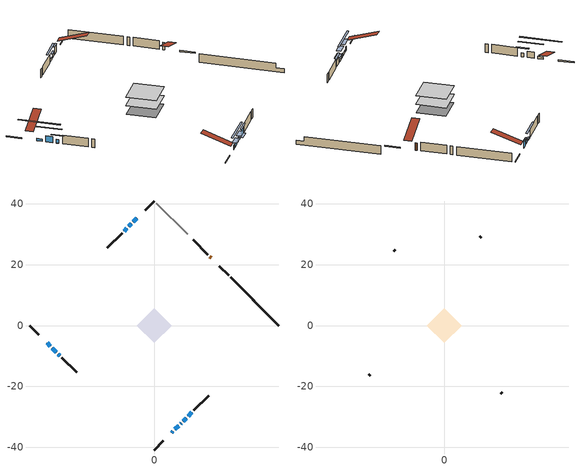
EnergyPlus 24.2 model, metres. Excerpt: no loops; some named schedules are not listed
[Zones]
conditioned space
 floor adiabatic (AdiabaticFloorConstruction): -5.67,0 0,5.67 5.67,0 0,-5.67 z0.76
 floor foundation (Slab1 construction): -5.56,0 0,5.56 5.56,0 0,-5.56 z-1.68
 wall outside (RimJoist1 construction): 0,-40.89 2.97,-37.92 / -40.89,0 -37.92,-2.97 / 0,40.89 -2.97,37.92 / 24.39,16.5 21.42,19.47 z0.76:1.06
 wall outside (AdiabaticWallConstruction 1): 18.65,22.24 18.28,22.61 z0.76:2.79
 wall outside (AdiabaticWallConstruction): 5.74,-35.15 6.09,-34.79 / 8.7,-32.19 8.84,-32.04 z0.76:1.98; 6.75,-34.14 8.04,-32.84 z0.76:1.52; -35.15,-5.74 -34.11,-6.78 / -9.03,31.86 -9.89,30.99 z0.76:1.37; 9.5,-31.39 10.43,-30.45 z0.76:1.26; -5.74,35.15 -6.85,34.03 z0.76:2.74; -7.51,33.38 -8.37,32.51 / -31.5,-9.39 -31.01,-9.88 z0.76:1.83; 11.09,-29.8 12.38,-28.5 / -33.45,-7.44 -32.16,-8.73 z0.76:2.44
 wall outside (Wall1 construction): 13.04,-27.85 17.86,-23.03 / -30.35,-10.53 -25.53,-15.35 / -10.55,30.34 -15.37,25.52 / 17.62,23.26 12.8,28.09 z0.76:3.2
 wall foundation (FoundationWall1 construction): 25.04,15.84,-1.68 25.04,15.84,0.76 39.3,1.58,0.76 39.3,1.58,-0.59 40.89,0,-0.59 40.89,0,-1.68
 wall adiabatic (Wall3 construction): 10.96,29.92 0.66,40.23 z0.76:3.2
 window (WindowConstruction 5): 5.74,-35.15 6.09,-34.79 z0.76:1.98
 window (WindowConstruction 9): 6.75,-34.14 8.04,-32.84 z0.76:1.52
 window (WindowConstruction 10): -35.15,-5.74 -34.11,-6.78 z0.76:1.37
 window (WindowConstruction 6): 8.7,-32.19 8.84,-32.04 z0.76:1.98
 window (WindowConstruction 7): 9.5,-31.39 10.43,-30.45 z0.76:1.26
 window (WindowConstruction): -5.74,35.15 -6.85,34.03 z0.76:2.74
 window (WindowConstruction 1): -7.51,33.38 -8.37,32.51 z0.76:1.83
 window (WindowConstruction 2): 11.09,-29.8 12.38,-28.5 z0.76:2.44
 window (WindowConstruction 3): -33.45,-7.44 -32.16,-8.73 z0.76:2.44
 window (WindowConstruction 4): -31.5,-9.39 -31.01,-9.88 z0.76:1.83
 window (WindowConstruction 8): -9.03,31.86 -9.89,31 z0.76:1.37
 door (Door): 18.65,22.24 18.28,22.61 z0.76:2.79
 ceiling adiabatic (AdiabaticFloorConstruction): 0,-5.67 5.67,0 0,5.67 -5.67,0 z0.76
attic - vented
 floor to conditioned space (Floor1 construction Reversed): -5.67,0 0,5.67 5.67,0 0,-5.67 z3.2
 wall outside (Wall2 construction): 18.52,-22.37 19.04,-21.85 / -24.87,-16.01 -24.35,-16.53 / -16.02,24.86 -16.55,24.34 / 12.14,28.74 11.62,29.26 z0.76:3.2
 roof outside (Roof1 construction): 5.08,-35.8,3.2 -0.44,-30.29,5.8 -1.89,-31.74,5.8 3.63,-37.26,3.2; -35.8,-5.08,3.2 -30.29,0.44,5.8 -31.74,1.89,5.8 -37.26,-3.63,3.2; -5.08,35.8,3.2 0.44,30.29,5.8 1.89,31.74,5.8 -3.63,37.26,3.2; 19.31,21.58,3.2 13.79,16.06,5.8 15.24,14.61,5.8 20.76,20.13,3.2
shading: 7.02,-33.87 4.81,-36.07 5.67,-36.94 7.88,-34.73 z3.29; 10.63,-30.26 4.16,-36.73 4.45,-37.02 10.92,-30.55 z5.18; -30.66,-10.23 -38.6,-2.29 -38.89,-2.58 -30.95,-10.52 z6.25; 9.77,-31.12 7.77,-33.11 8.63,-33.98 10.63,-31.98 z3.29; 10.93,-29.96 9,-31.88 9.87,-32.74 11.79,-30.82 z1.96; -6.99,33.89 -5.6,35.29 -5.89,35.58 -7.29,34.18 z2.94; -8.51,32.37 -7.37,33.52 -7.66,33.81 -8.8,32.66 z2.03; 12.96,-27.92 10.51,-30.38 10.8,-30.67 13.25,-28.21 z3.26; -30.43,-10.46 -35.18,-5.71 -35.47,-6 -30.72,-10.75 z4.88; -30.08,-10.8 -32.43,-8.46 -32.72,-8.75 -30.37,-11.1 z3.14; -11.76,29.13 -7.16,33.72 -7.45,34.02 -12.05,29.42 z4.01
[Building]
Building 1: Terrain=Suburbs
[Site:Location]
Quebec Intl AP_QC: Latitude {deg}=46.8; Longitude {deg}=-71.38; Time Zone {hr}=-5; Elevation {m}=74; Keep Site Location Information=Yes
[Site:GroundTemperature:Shallow]
0.0108218, -2.24938, -2.43038, -1.3578, 2.94801, 7.23376, 10.9493, 13.303, 13.5029, 11.5886, 7.96783, 3.81355
[Site:WaterMainsTemperature]
Calculation Method=Schedule; Temperature Schedule=mains temperature schedule
[Material] Roughness=Rough; Thermal Absorptance=0.9
Name | Thickness {m} | Conductivity {W/m-K} | Density {kg/m3} | Specific Heat {J/kg-K} | Solar Absorptance | Visible Absorptance
asphalt or fiberglass shingles | 0.00635 | 0.162714 | 1121.4 | 1465.45 | 0.4 | 0.4
ceiling loosefill ins | 0.169333 | 0.0480833 | 16.02 | 1046.75 | 0.7 | 0.7
ceiling stud and cavity | 0.1397 | 0.0867073 | 65.682 | 1177.47 | 0.7 | 0.7
concrete 4.0 in. | 0.1016 | 1.803125 | 2242.8 | 837.4 | 0.7 | 0.7
concrete 8.0 in. | 0.2032 | 1.803125 | 2242.8 | 837.4 | 0.7 | 0.7
door material | 0.04445 | 0.0451087 | 512.64 | 1214.23 | 0.7 | 0.7
exterior vertical ins | 0.0421978 | 0.029427 | 32.04 | 1214.23 | 0.7 | 0.7
floor covering | 0.0127 | 0.0433444 | 54.468 | 1339.84 | 0.6 | 0.6
floor rigid ins; wall rigid ins 2 | 0.512978 | 0.029427 | 32.04 | 1214.23 | 0.7 | 0.7
floor stud and cavity | 0.1397 | 1.75129 | 37.0049 | 1207.88 | 0.7 | 0.7
furniture material conditioned space 1 | 0.1524 | 0.115458 | 640.8 | 1214.23 | 0.6 | 0.6
gypsum board | 0.0127 | 0.160291 | 801 | 837.4 | 0.6 | 0.6
gypsum board 1 | 0.0127 | 0.160291 | 801 | 837.4 | 0.7 | 0.7
osb sheathing 0.5 in. | 0.0127 | 0.115458 | 512.64 | 1214.23 | 0.7 | 0.7
osb sheathing 0.75 in. | 0.01905 | 0.115458 | 512.64 | 1214.23 | 0.7 | 0.7
osb sheathing 2.0 in. | 0.0508 | 0.115458 | 512.64 | 1214.23 | 0.7 | 0.7
rim joist rigid ins; wall rigid ins | 0.051816 | 0.029427 | 32.04 | 1214.23 | 0.7 | 0.7
rim joist stud and cavity | 0.0508 | 0.0382332 | 125.044 | 1163.47 | 0.6 | 0.6
wall rigid ins 1 | 0.051816 | 0.029427 | 32.04 | 1214.23 | 0.4 | 0.4
wall stud and cavity | 0.1397 | 0.201882 | 139.0536 | 1170.24 | 0.7 | 0.7
wall stud and cavity 1 | 0.0889 | 6.9971 | 50.32683 | 1063.81 | 0.6 | 0.6
wall stud and cavity 2 | 0.1397 | 0.163402 | 139.0536 | 1170.24 | 0.7 | 0.7
wall stud and cavity 3 | 0.0889 | 0.380278 | 52.3479 | 1209.89 | 0.7 | 0.7
wall stud and cavity 4 | 0.0889 | 0.391764 | 83.0341 | 1211.67 | 0.7 | 0.7
wood siding | 0.0254 | 0.102417 | 544.68 | 1172.36 | 0.4 | 0.4
wood siding 1 | 0.00254 | 0.102417 | 544.68 | 1172.36 | 0.4 | 0.4
wood siding 2; wood siding 3; wood siding 4 | 0.0254 | 0.102417 | 544.68 | 1172.36 | 0.7 | 0.7
[WindowMaterial:SimpleGlazingSystem]
Name | U-Factor {W/m2-K} | Solar Heat Gain Coefficient
WindowMaterial | 2.14288 | 0.54
WindowMaterial 1 | 1.83456 | 0.39
WindowMaterial 2 | 1.734629 | 0.43
WindowMaterial 3 | 1.93052 | 0.36
WindowMaterial 4 | 2.13095 | 0.4
WindowMaterial 5 | 2.28426 | 0.29
WindowMaterial 6 | 2.12811 | 0.4
WindowMaterial 7 | 2.00774 | 0.33
WindowMaterial 8 | 1.85557 | 0.38
WindowMaterial 9 | 1.978783 | 0.34
[Construction]
AdiabaticFloorConstruction: floor stud and cavity, floor rigid ins, osb sheathing 0.75 in., floor covering
AdiabaticWallConstruction: wood siding 3, wall rigid ins 2, wall stud and cavity 3, gypsum board
AdiabaticWallConstruction 1: wood siding 4, wall rigid ins 2, wall stud and cavity 3, gypsum board
Door: door material
Floor1 construction Reversed: gypsum board, ceiling stud and cavity, ceiling loosefill ins
FoundationWall1 construction: concrete 8.0 in., gypsum board 1
furniture construction conditioned space 1: furniture material conditioned space 1
PartitionWallConstruction: gypsum board, wall stud and cavity 4, gypsum board
RimJoist1 construction: wood siding 2, rim joist rigid ins, osb sheathing 2.0 in., rim joist stud and cavity
Roof1 construction: asphalt or fiberglass shingles
Slab1 construction: concrete 4.0 in.
Wall1 construction: wood siding, wall rigid ins, osb sheathing 0.5 in., wall stud and cavity, gypsum board
Wall2 construction: wood siding 1, wall stud and cavity 1
Wall3 construction: wall rigid ins 1, osb sheathing 0.5 in., wall stud and cavity 2, gypsum board
WindowConstruction: WindowMaterial
WindowConstruction 1: WindowMaterial 1
WindowConstruction 10: WindowMaterial 9
WindowConstruction 2; WindowConstruction 3: WindowMaterial 2
WindowConstruction 4: WindowMaterial 3
WindowConstruction 5: WindowMaterial 4
WindowConstruction 6: WindowMaterial 5
WindowConstruction 7: WindowMaterial 6
WindowConstruction 8: WindowMaterial 7
WindowConstruction 9: WindowMaterial 8
[Zone] Multiplier=1; Part of Total Floor Area=Yes
Name | Volume {m3}
attic - vented | 27.1114
conditioned space | 322.8
[Space]
Name | Zone | Volume {m3}
attic - vented 1 | attic - vented | 27.1114
conditioned space 1 | conditioned space | 322.8
[ZoneInfiltration:EffectiveLeakageArea]
infil attic - vented 1: Zone or Space=attic - vented 1; Schedule=Always On Discrete; Effective Air Leakage Area {cm2}=2370.46; Stack Coefficient=0.000350459; Wind Coefficient=1.26485e-05
[ZoneMixing]
whole house fan mix: Zone or Space=attic - vented; Schedule=Always On Continuous; Design Flow Rate Calculation Method=Flow/Zone; Design Flow Rate {m3/s}=0; Source Zone or Space=conditioned space
[SurfaceProperty:ExposedFoundationPerimeter]
Slab1: Exposed Perimeter Calculation Method=TotalExposedPerimeter; Total Exposed Perimeter {m}=22.403
[InternalMass] Zone or ZoneList=conditioned space; Space or SpaceList=conditioned space 1
Name | Construction | Surface Area {m2}
furniture mass conditioned space 1 | furniture construction conditioned space 1 | 50.3999
partition wall mass | PartitionWallConstruction | 126
[Lights]
interior lighting: Zone or ZoneList or Space or SpaceList=conditioned space 1; Schedule=interior lighting schedule; Design Level Calculation Method=LightingLevel; Lighting Level {W}=343.2; Return Air Fraction=0; Fraction Radiant=0.6; Fraction Visible=0.2; Fraction Replaceable=1
[People]
occupants: Zone or ZoneList or Space or SpaceList=conditioned space 1; Number of People Schedule=occupants schedule; Number of People Calculation Method=People; Number of People=3; Fraction Radiant=0.314171; Sensible Heat Fraction=0.56303; Activity Level Schedule=occupants activity schedule; Carbon Dioxide Generation Rate {m3/s-W}=0; Enable ASHRAE 55 Comfort Warnings=No; Mean Radiant Temperature Calculation Type=EnclosureAveraged
[ElectricEquipment] Zone or ZoneList or Space or SpaceList=conditioned space 1; Design Level Calculation Method=EquipmentLevel
Name | Schedule | Design Level {W} | Fraction Latent | Fraction Radiant | Fraction Lost
clothes dryer | clothes dryer schedule | 140.772 | 0.015 | 0.081 | 0.85
clothes washer | clothes washer schedule | 32.1985 | 0.03 | 0.162 | 0.7
cooking range | cooking range schedule | 208.969 | 0.08 | 0.432 | 0.2
dishwasher | dishwasher schedule | 66.8632 | 0.3 | 0.18 | 0.4
fridge | fridge schedule | 72.9452 | 0 | 0.6 | 0
mech vent house fan | mech vent house fan schedule | 14.1667 | 0 | 0 | 1
mech vent house fan cfis | mech vent house fan cfis schedule | 0 | 0 | 0 | 0
misc plug loads | misc plug loads schedule | 494.7 | 0.045 | 0.513 | 0.1
whole house fan | Always On Discrete | 0 | 0 | 0 | 1
[OtherEquipment] Zone or ZoneList or Space or SpaceList=conditioned space 1; Design Level Calculation Method=EquipmentLevel
Name | Fuel Type | Schedule | Design Level {W} | Fraction Latent | Fraction Radiant | Fraction Lost
clothes dryer 1 | Electricity | clothes dryer schedule | 0 | 0.015 | 0.081 | 0.85
cooking range 1 | Electricity | cooking range schedule | 0 | 0.08 | 0.432 | 0.2
general water use latent | None | general water use schedule | 59.3978 | 1 | 0 | 0
general water use sensible | None | general water use schedule | -58.539 | 0 | 0.6 | 0
mech vent house fan latent load | None | Always On Discrete | 0 | 1 | 0 | 0
mech vent house fan sensible load | None | Always On Discrete | 0 | 0 | 0 | 0
water heater energy adjustment1 | Electricity | Always On Discrete | 0.01 | 0 | 0 | 1
[ZoneInfiltration:DesignFlowRate] Zone or ZoneList or Space or SpaceList=conditioned space 1; Schedule=Always On Discrete; Design Flow Rate Calculation Method=Flow/Zone; Design Flow Rate {m3/s}=0
infil flow; natural vent flow; whole house fan flow
[ZoneControl:Thermostat]
conditioned space Thermostat: Zone or ZoneList=conditioned space; Control Type Schedule=conditioned space Thermostat Schedule; Control 1=conditioned space temperature setpoint; Temperature Difference Between Cutout And Setpoint {deltaC}=0
[ThermostatSetpoint:DualSetpoint]
conditioned space temperature setpoint: Heating Setpoint Temperature Schedule=heating setpoint; Cooling Setpoint Temperature Schedule=cooling setpoint
[Zone equipment]
conditioned space: electric baseboard
[Foundation:Kiva]
Foundation Kiva 1: Initial Indoor Air Temperature {C}=18; Wall Height Above Grade {m}=0.759988; Wall Depth Below Slab {m}=0.2032; Custom Block Material Name 1=exterior vertical ins; Custom Block Depth 1 {m}=2.43998; Custom Block X Position 1 {m}=0.2159; Custom Block Z Position 1 {m}=0
[Foundation:Kiva:Settings]
Soil Conductivity {W/m-K}=0.849921; Soil Density {kg/m3}=1842.3; Soil Specific Heat {J/kg-K}=418.7; Ground Solar Absorptivity=0.9; Ground Thermal Absorptivity=0.9; Ground Surface Roughness {m}=0.03; Far-Field Width {m}=40; Deep-Ground Boundary Condition=ZeroFlux; Deep-Ground Depth {m}=40; Minimum Cell Dimension {m}=0.2; Maximum Cell Growth Coefficient=3; Simulation Timestep=Timestep
[Exterior:Lights]
exterior lighting: Schedule=exterior lighting schedule; Design Level {W}=75.6
[EnergyManagementSystem:Sensor] Output:Variable or Output:Meter Index Key=conditioned space
Name | Output:Variable or Output:Meter
conditioned_space_clg_unmet_s | Zone Cooling Setpoint Not Met Time
conditioned_space_htg_unmet_s | Zone Heating Setpoint Not Met Time
fridge_tin_s; tin_s; tin_s_1 | Zone Mean Air Temperature
tout_s | Zone Outdoor Air Drybulb Temperature
win_s | Zone Air Humidity Ratio
[Schedule:Constant]
Name | Hourly Value
Always On Continuous; mech vent house fan schedule; mech vent house fan cfis schedule; Always On Discrete | 1
occupants activity schedule | 117.228
fridge schedule | 0
[Schedule:Week:Daily]
interior lighting schedule Week Rule - Jan1-Jan27: interior lighting schedule day, interior lighting schedule day, interior lighting schedule day, interior lighting schedule day, interior lighting schedule day, interior lighting schedule day, interior lighting schedule day, interior lighting schedule default day, interior lighting schedule default day, interior lighting schedule default day, interior lighting schedule default day, interior lighting schedule default day
interior lighting schedule Week Rule - Jan28-Feb3: interior lighting schedule day, interior lighting schedule day, interior lighting schedule day, interior lighting schedule day, interior lighting schedule day 1, interior lighting schedule day 1, interior lighting schedule day 1, interior lighting schedule default day, interior lighting schedule default day, interior lighting schedule default day, interior lighting schedule default day, interior lighting schedule default day
interior lighting schedule Week Rule - Feb4-Feb24: interior lighting schedule day 1, interior lighting schedule day 1, interior lighting schedule day 1, interior lighting schedule day 1, interior lighting schedule day 1, interior lighting schedule day 1, interior lighting schedule day 1, interior lighting schedule default day, interior lighting schedule default day, interior lighting schedule default day, interior lighting schedule default day, interior lighting schedule default day
interior lighting schedule Week Rule - Feb25-Mar3: interior lighting schedule day 1, interior lighting schedule day 1, interior lighting schedule day 1, interior lighting schedule day 1, interior lighting schedule day 2, interior lighting schedule day 2, interior lighting schedule day 2, interior lighting schedule default day, interior lighting schedule default day, interior lighting schedule default day, interior lighting schedule default day, interior lighting schedule default day
interior lighting schedule Week Rule - Mar4-Mar31: interior lighting schedule day 2, interior lighting schedule day 2, interior lighting schedule day 2, interior lighting schedule day 2, interior lighting schedule day 2, interior lighting schedule day 2, interior lighting schedule day 2, interior lighting schedule default day, interior lighting schedule default day, interior lighting schedule default day, interior lighting schedule default day, interior lighting schedule default day
interior lighting schedule Week Rule - Apr1-Apr28: interior lighting schedule day 3, interior lighting schedule day 3, interior lighting schedule day 3, interior lighting schedule day 3, interior lighting schedule day 3, interior lighting schedule day 3, interior lighting schedule day 3, interior lighting schedule default day, interior lighting schedule default day, interior lighting schedule default day, interior lighting schedule default day, interior lighting schedule default day
interior lighting schedule Week Rule - Apr29-May5: interior lighting schedule day 3, interior lighting schedule day 3, interior lighting schedule day 4, interior lighting schedule day 4, interior lighting schedule day 4, interior lighting schedule day 4, interior lighting schedule day 4, interior lighting schedule default day, interior lighting schedule default day, interior lighting schedule default day, interior lighting schedule default day, interior lighting schedule default day
interior lighting schedule Week Rule - May6-May26: interior lighting schedule day 4, interior lighting schedule day 4, interior lighting schedule day 4, interior lighting schedule day 4, interior lighting schedule day 4, interior lighting schedule day 4, interior lighting schedule day 4, interior lighting schedule default day, interior lighting schedule default day, interior lighting schedule default day, interior lighting schedule default day, interior lighting schedule default day
interior lighting schedule Week Rule - May27-Jun2: interior lighting schedule day 4, interior lighting schedule day 4, interior lighting schedule day 4, interior lighting schedule day 4, interior lighting schedule day 4, interior lighting schedule day 5, interior lighting schedule day 5, interior lighting schedule default day, interior lighting schedule default day, interior lighting schedule default day, interior lighting schedule default day, interior lighting schedule default day
interior lighting schedule Week Rule - Jun3-Jun30: interior lighting schedule day 5, interior lighting schedule day 5, interior lighting schedule day 5, interior lighting schedule day 5, interior lighting schedule day 5, interior lighting schedule day 5, interior lighting schedule day 5, interior lighting schedule default day, interior lighting schedule default day, interior lighting schedule default day, interior lighting schedule default day, interior lighting schedule default day
interior lighting schedule Week Rule - Jul1-Jul28: interior lighting schedule day 6, interior lighting schedule day 6, interior lighting schedule day 6, interior lighting schedule day 6, interior lighting schedule day 6, interior lighting schedule day 6, interior lighting schedule day 6, interior lighting schedule default day, interior lighting schedule default day, interior lighting schedule default day, interior lighting schedule default day, interior lighting schedule default day
interior lighting schedule Week Rule - Jul29-Aug4: interior lighting schedule day 6, interior lighting schedule day 6, interior lighting schedule day 6, interior lighting schedule day 7, interior lighting schedule day 7, interior lighting schedule day 7, interior lighting schedule day 7, interior lighting schedule default day, interior lighting schedule default day, interior lighting schedule default day, interior lighting schedule default day, interior lighting schedule default day
interior lighting schedule Week Rule - Aug5-Aug25: interior lighting schedule day 7, interior lighting schedule day 7, interior lighting schedule day 7, interior lighting schedule day 7, interior lighting schedule day 7, interior lighting schedule day 7, interior lighting schedule day 7, interior lighting schedule default day, interior lighting schedule default day, interior lighting schedule default day, interior lighting schedule default day, interior lighting schedule default day
interior lighting schedule Week Rule - Aug26-Sep1: interior lighting schedule day 7, interior lighting schedule day 7, interior lighting schedule day 7, interior lighting schedule day 7, interior lighting schedule day 7, interior lighting schedule day 7, interior lighting schedule day 8, interior lighting schedule default day, interior lighting schedule default day, interior lighting schedule default day, interior lighting schedule default day, interior lighting schedule default day
interior lighting schedule Week Rule - Sep2-Sep29: interior lighting schedule day 8, interior lighting schedule day 8, interior lighting schedule day 8, interior lighting schedule day 8, interior lighting schedule day 8, interior lighting schedule day 8, interior lighting schedule day 8, interior lighting schedule default day, interior lighting schedule default day, interior lighting schedule default day, interior lighting schedule default day, interior lighting schedule default day
interior lighting schedule Week Rule - Sep30-Oct6: interior lighting schedule day 8, interior lighting schedule day 9, interior lighting schedule day 9, interior lighting schedule day 9, interior lighting schedule day 9, interior lighting schedule day 9, interior lighting schedule day 9, interior lighting schedule default day, interior lighting schedule default day, interior lighting schedule default day, interior lighting schedule default day, interior lighting schedule default day
interior lighting schedule Week Rule - Oct7-Oct27: interior lighting schedule day 9, interior lighting schedule day 9, interior lighting schedule day 9, interior lighting schedule day 9, interior lighting schedule day 9, interior lighting schedule day 9, interior lighting schedule day 9, interior lighting schedule default day, interior lighting schedule default day, interior lighting schedule default day, interior lighting schedule default day, interior lighting schedule default day
interior lighting schedule Week Rule - Oct28-Nov3: interior lighting schedule day 9, interior lighting schedule day 9, interior lighting schedule day 9, interior lighting schedule day 9, interior lighting schedule day 10, interior lighting schedule day 10, interior lighting schedule day 10, interior lighting schedule default day, interior lighting schedule default day, interior lighting schedule default day, interior lighting schedule default day, interior lighting schedule default day
interior lighting schedule Week Rule - Nov4-Nov24: interior lighting schedule day 10, interior lighting schedule day 10, interior lighting schedule day 10, interior lighting schedule day 10, interior lighting schedule day 10, interior lighting schedule day 10, interior lighting schedule day 10, interior lighting schedule default day, interior lighting schedule default day, interior lighting schedule default day, interior lighting schedule default day, interior lighting schedule default day
interior lighting schedule Week Rule - Nov25-Dec1: interior lighting schedule day 10, interior lighting schedule day 10, interior lighting schedule day 10, interior lighting schedule day 10, interior lighting schedule day 10, interior lighting schedule day 10, interior lighting schedule day 11, interior lighting schedule default day, interior lighting schedule default day, interior lighting schedule default day, interior lighting schedule default day, interior lighting schedule default day
interior lighting schedule Week Rule - Dec2-Dec31: interior lighting schedule day 11, interior lighting schedule day 11, interior lighting schedule day 11, interior lighting schedule day 11, interior lighting schedule day 11, interior lighting schedule day 11, interior lighting schedule day 11, interior lighting schedule default day, interior lighting schedule default day, interior lighting schedule default day, interior lighting schedule default day, interior lighting schedule default day
occupants schedule Week Rule - Jan1-Dec31: occupants schedule day, occupants schedule day, occupants schedule day, occupants schedule day, occupants schedule day, occupants schedule day, occupants schedule day, occupants schedule default day, occupants schedule default day, occupants schedule default day, occupants schedule default day, occupants schedule default day
clothes dryer schedule Week Rule - Jan1-Dec31: clothes dryer schedule day, clothes dryer schedule day, clothes dryer schedule day, clothes dryer schedule day, clothes dryer schedule day, clothes dryer schedule day, clothes dryer schedule day, clothes dryer schedule default day, clothes dryer schedule default day, clothes dryer schedule default day, clothes dryer schedule default day, clothes dryer schedule default day
clothes washer schedule Week Rule - Jan1-Dec31: clothes washer schedule day, clothes washer schedule day, clothes washer schedule day, clothes washer schedule day, clothes washer schedule day, clothes washer schedule day, clothes washer schedule day, clothes washer schedule default day, clothes washer schedule default day, clothes washer schedule default day, clothes washer schedule default day, clothes washer schedule default day
cooking range schedule Week Rule - Jan1-Dec31: cooking range schedule day, cooking range schedule day, cooking range schedule day, cooking range schedule day, cooking range schedule day, cooking range schedule day, cooking range schedule day, cooking range schedule default day, cooking range schedule default day, cooking range schedule default day, cooking range schedule default day, cooking range schedule default day
dishwasher schedule Week Rule - Jan1-Dec31: dishwasher schedule day, dishwasher schedule day, dishwasher schedule day, dishwasher schedule day, dishwasher schedule day, dishwasher schedule day, dishwasher schedule day, dishwasher schedule default day, dishwasher schedule default day, dishwasher schedule default day, dishwasher schedule default day, dishwasher schedule default day
misc plug loads schedule Week Rule - Jan1-Dec31: misc plug loads schedule day, misc plug loads schedule day, misc plug loads schedule day, misc plug loads schedule day, misc plug loads schedule day, misc plug loads schedule day, misc plug loads schedule day, misc plug loads schedule default day, misc plug loads schedule default day, misc plug loads schedule default day, misc plug loads schedule default day, misc plug loads schedule default day
general water use schedule Week Rule - Jan1-Dec31: general water use schedule day, general water use schedule day, general water use schedule day, general water use schedule day, general water use schedule day, general water use schedule day, general water use schedule day, general water use schedule default day, general water use schedule default day, general water use schedule default day, general water use schedule default day, general water use schedule default day
exterior lighting schedule Week Rule - Jan1-Jan27: exterior lighting schedule day, exterior lighting schedule day, exterior lighting schedule day, exterior lighting schedule day, exterior lighting schedule day, exterior lighting schedule day, exterior lighting schedule day, exterior lighting schedule default day, exterior lighting schedule default day, exterior lighting schedule default day, exterior lighting schedule default day, exterior lighting schedule default day
exterior lighting schedule Week Rule - Jan28-Feb3: exterior lighting schedule day, exterior lighting schedule day, exterior lighting schedule day, exterior lighting schedule day, exterior lighting schedule day 1, exterior lighting schedule day 1, exterior lighting schedule day 1, exterior lighting schedule default day, exterior lighting schedule default day, exterior lighting schedule default day, exterior lighting schedule default day, exterior lighting schedule default day
exterior lighting schedule Week Rule - Feb4-Feb24: exterior lighting schedule day 1, exterior lighting schedule day 1, exterior lighting schedule day 1, exterior lighting schedule day 1, exterior lighting schedule day 1, exterior lighting schedule day 1, exterior lighting schedule day 1, exterior lighting schedule default day, exterior lighting schedule default day, exterior lighting schedule default day, exterior lighting schedule default day, exterior lighting schedule default day
exterior lighting schedule Week Rule - Feb25-Mar3: exterior lighting schedule day 1, exterior lighting schedule day 1, exterior lighting schedule day 1, exterior lighting schedule day 1, exterior lighting schedule day 2, exterior lighting schedule day 2, exterior lighting schedule day 2, exterior lighting schedule default day, exterior lighting schedule default day, exterior lighting schedule default day, exterior lighting schedule default day, exterior lighting schedule default day
exterior lighting schedule Week Rule - Mar4-Mar31: exterior lighting schedule day 2, exterior lighting schedule day 2, exterior lighting schedule day 2, exterior lighting schedule day 2, exterior lighting schedule day 2, exterior lighting schedule day 2, exterior lighting schedule day 2, exterior lighting schedule default day, exterior lighting schedule default day, exterior lighting schedule default day, exterior lighting schedule default day, exterior lighting schedule default day
exterior lighting schedule Week Rule - Apr1-Apr28: exterior lighting schedule day 3, exterior lighting schedule day 3, exterior lighting schedule day 3, exterior lighting schedule day 3, exterior lighting schedule day 3, exterior lighting schedule day 3, exterior lighting schedule day 3, exterior lighting schedule default day, exterior lighting schedule default day, exterior lighting schedule default day, exterior lighting schedule default day, exterior lighting schedule default day
exterior lighting schedule Week Rule - Apr29-May5: exterior lighting schedule day 3, exterior lighting schedule day 3, exterior lighting schedule day 4, exterior lighting schedule day 4, exterior lighting schedule day 4, exterior lighting schedule day 4, exterior lighting schedule day 4, exterior lighting schedule default day, exterior lighting schedule default day, exterior lighting schedule default day, exterior lighting schedule default day, exterior lighting schedule default day
exterior lighting schedule Week Rule - May6-May26: exterior lighting schedule day 4, exterior lighting schedule day 4, exterior lighting schedule day 4, exterior lighting schedule day 4, exterior lighting schedule day 4, exterior lighting schedule day 4, exterior lighting schedule day 4, exterior lighting schedule default day, exterior lighting schedule default day, exterior lighting schedule default day, exterior lighting schedule default day, exterior lighting schedule default day
exterior lighting schedule Week Rule - May27-Jun2: exterior lighting schedule day 4, exterior lighting schedule day 4, exterior lighting schedule day 4, exterior lighting schedule day 4, exterior lighting schedule day 4, exterior lighting schedule day 5, exterior lighting schedule day 5, exterior lighting schedule default day, exterior lighting schedule default day, exterior lighting schedule default day, exterior lighting schedule default day, exterior lighting schedule default day
exterior lighting schedule Week Rule - Jun3-Jun30: exterior lighting schedule day 5, exterior lighting schedule day 5, exterior lighting schedule day 5, exterior lighting schedule day 5, exterior lighting schedule day 5, exterior lighting schedule day 5, exterior lighting schedule day 5, exterior lighting schedule default day, exterior lighting schedule default day, exterior lighting schedule default day, exterior lighting schedule default day, exterior lighting schedule default day
exterior lighting schedule Week Rule - Jul1-Jul28: exterior lighting schedule day 6, exterior lighting schedule day 6, exterior lighting schedule day 6, exterior lighting schedule day 6, exterior lighting schedule day 6, exterior lighting schedule day 6, exterior lighting schedule day 6, exterior lighting schedule default day, exterior lighting schedule default day, exterior lighting schedule default day, exterior lighting schedule default day, exterior lighting schedule default day
exterior lighting schedule Week Rule - Jul29-Aug4: exterior lighting schedule day 6, exterior lighting schedule day 6, exterior lighting schedule day 6, exterior lighting schedule day 7, exterior lighting schedule day 7, exterior lighting schedule day 7, exterior lighting schedule day 7, exterior lighting schedule default day, exterior lighting schedule default day, exterior lighting schedule default day, exterior lighting schedule default day, exterior lighting schedule default day
exterior lighting schedule Week Rule - Aug5-Aug25: exterior lighting schedule day 7, exterior lighting schedule day 7, exterior lighting schedule day 7, exterior lighting schedule day 7, exterior lighting schedule day 7, exterior lighting schedule day 7, exterior lighting schedule day 7, exterior lighting schedule default day, exterior lighting schedule default day, exterior lighting schedule default day, exterior lighting schedule default day, exterior lighting schedule default day
exterior lighting schedule Week Rule - Aug26-Sep1: exterior lighting schedule day 7, exterior lighting schedule day 7, exterior lighting schedule day 7, exterior lighting schedule day 7, exterior lighting schedule day 7, exterior lighting schedule day 7, exterior lighting schedule day 8, exterior lighting schedule default day, exterior lighting schedule default day, exterior lighting schedule default day, exterior lighting schedule default day, exterior lighting schedule default day
exterior lighting schedule Week Rule - Sep2-Sep29: exterior lighting schedule day 8, exterior lighting schedule day 8, exterior lighting schedule day 8, exterior lighting schedule day 8, exterior lighting schedule day 8, exterior lighting schedule day 8, exterior lighting schedule day 8, exterior lighting schedule default day, exterior lighting schedule default day, exterior lighting schedule default day, exterior lighting schedule default day, exterior lighting schedule default day
exterior lighting schedule Week Rule - Sep30-Oct6: exterior lighting schedule day 8, exterior lighting schedule day 9, exterior lighting schedule day 9, exterior lighting schedule day 9, exterior lighting schedule day 9, exterior lighting schedule day 9, exterior lighting schedule day 9, exterior lighting schedule default day, exterior lighting schedule default day, exterior lighting schedule default day, exterior lighting schedule default day, exterior lighting schedule default day
exterior lighting schedule Week Rule - Oct7-Oct27: exterior lighting schedule day 9, exterior lighting schedule day 9, exterior lighting schedule day 9, exterior lighting schedule day 9, exterior lighting schedule day 9, exterior lighting schedule day 9, exterior lighting schedule day 9, exterior lighting schedule default day, exterior lighting schedule default day, exterior lighting schedule default day, exterior lighting schedule default day, exterior lighting schedule default day
exterior lighting schedule Week Rule - Oct28-Nov3: exterior lighting schedule day 9, exterior lighting schedule day 9, exterior lighting schedule day 9, exterior lighting schedule day 9, exterior lighting schedule day 10, exterior lighting schedule day 10, exterior lighting schedule day 10, exterior lighting schedule default day, exterior lighting schedule default day, exterior lighting schedule default day, exterior lighting schedule default day, exterior lighting schedule default day
exterior lighting schedule Week Rule - Nov4-Nov24: exterior lighting schedule day 10, exterior lighting schedule day 10, exterior lighting schedule day 10, exterior lighting schedule day 10, exterior lighting schedule day 10, exterior lighting schedule day 10, exterior lighting schedule day 10, exterior lighting schedule default day, exterior lighting schedule default day, exterior lighting schedule default day, exterior lighting schedule default day, exterior lighting schedule default day
exterior lighting schedule Week Rule - Nov25-Dec1: exterior lighting schedule day 10, exterior lighting schedule day 10, exterior lighting schedule day 10, exterior lighting schedule day 10, exterior lighting schedule day 10, exterior lighting schedule day 10, exterior lighting schedule day 11, exterior lighting schedule default day, exterior lighting schedule default day, exterior lighting schedule default day, exterior lighting schedule default day, exterior lighting schedule default day
exterior lighting schedule Week Rule - Dec2-Dec31: exterior lighting schedule day 11, exterior lighting schedule day 11, exterior lighting schedule day 11, exterior lighting schedule day 11, exterior lighting schedule day 11, exterior lighting schedule day 11, exterior lighting schedule day 11, exterior lighting schedule default day, exterior lighting schedule default day, exterior lighting schedule default day, exterior lighting schedule default day, exterior lighting schedule default day
[Schedule:Year]
interior lighting schedule: interior lighting schedule Week Rule - Jan1-Jan27, 1, 1, 1, 27, interior lighting schedule Week Rule - Jan28-Feb3, 1, 28, 2, 3, interior lighting schedule Week Rule - Feb4-Feb24, 2, 4, 2, 24, interior lighting schedule Week Rule - Feb25-Mar3, 2, 25, 3, 3, interior lighting schedule Week Rule - Mar4-Mar31, 3, 4, 3, 31, interior lighting schedule Week Rule - Apr1-Apr28, 4, 1, 4, 28, interior lighting schedule Week Rule - Apr29-May5, 4, 29, 5, 5, interior lighting schedule Week Rule - May6-May26, 5, 6, 5, 26, interior lighting schedule Week Rule - May27-Jun2, 5, 27, 6, 2, interior lighting schedule Week Rule - Jun3-Jun30, 6, 3, 6, 30, interior lighting schedule Week Rule - Jul1-Jul28, 7, 1, 7, 28, interior lighting schedule Week Rule - Jul29-Aug4, 7, 29, 8, 4, interior lighting schedule Week Rule - Aug5-Aug25, 8, 5, 8, 25, interior lighting schedule Week Rule - Aug26-Sep1, 8, 26, 9, 1, interior lighting schedule Week Rule - Sep2-Sep29, 9, 2, 9, 29, interior lighting schedule Week Rule - Sep30-Oct6, 9, 30, 10, 6, interior lighting schedule Week Rule - Oct7-Oct27, 10, 7, 10, 27, interior lighting schedule Week Rule - Oct28-Nov3, 10, 28, 11, 3, interior lighting schedule Week Rule - Nov4-Nov24, 11, 4, 11, 24, interior lighting schedule Week Rule - Nov25-Dec1, 11, 25, 12, 1, interior lighting schedule Week Rule - Dec2-Dec31, 12, 2, 12, 31
occupants schedule: occupants schedule Week Rule - Jan1-Dec31, 1, 1, 12, 31
clothes dryer schedule: clothes dryer schedule Week Rule - Jan1-Dec31, 1, 1, 12, 31
clothes washer schedule: clothes washer schedule Week Rule - Jan1-Dec31, 1, 1, 12, 31
cooking range schedule: cooking range schedule Week Rule - Jan1-Dec31, 1, 1, 12, 31
dishwasher schedule: dishwasher schedule Week Rule - Jan1-Dec31, 1, 1, 12, 31
misc plug loads schedule: misc plug loads schedule Week Rule - Jan1-Dec31, 1, 1, 12, 31
general water use schedule: general water use schedule Week Rule - Jan1-Dec31, 1, 1, 12, 31
heating setpoint: heating setpoint Week Rule - Jan1-Dec31, 1, 1, 12, 31
cooling setpoint: cooling setpoint Week Rule - Jan1-Dec31, 1, 1, 12, 31
exterior lighting schedule: exterior lighting schedule Week Rule - Jan1-Jan27, 1, 1, 1, 27, exterior lighting schedule Week Rule - Jan28-Feb3, 1, 28, 2, 3, exterior lighting schedule Week Rule - Feb4-Feb24, 2, 4, 2, 24, exterior lighting schedule Week Rule - Feb25-Mar3, 2, 25, 3, 3, exterior lighting schedule Week Rule - Mar4-Mar31, 3, 4, 3, 31, exterior lighting schedule Week Rule - Apr1-Apr28, 4, 1, 4, 28, exterior lighting schedule Week Rule - Apr29-May5, 4, 29, 5, 5, exterior lighting schedule Week Rule - May6-May26, 5, 6, 5, 26, exterior lighting schedule Week Rule - May27-Jun2, 5, 27, 6, 2, exterior lighting schedule Week Rule - Jun3-Jun30, 6, 3, 6, 30, exterior lighting schedule Week Rule - Jul1-Jul28, 7, 1, 7, 28, exterior lighting schedule Week Rule - Jul29-Aug4, 7, 29, 8, 4, exterior lighting schedule Week Rule - Aug5-Aug25, 8, 5, 8, 25, exterior lighting schedule Week Rule - Aug26-Sep1, 8, 26, 9, 1, exterior lighting schedule Week Rule - Sep2-Sep29, 9, 2, 9, 29, exterior lighting schedule Week Rule - Sep30-Oct6, 9, 30, 10, 6, exterior lighting schedule Week Rule - Oct7-Oct27, 10, 7, 10, 27, exterior lighting schedule Week Rule - Oct28-Nov3, 10, 28, 11, 3, exterior lighting schedule Week Rule - Nov4-Nov24, 11, 4, 11, 24, exterior lighting schedule Week Rule - Nov25-Dec1, 11, 25, 12, 1, exterior lighting schedule Week Rule - Dec2-Dec31, 12, 2, 12, 31
[Schedule:Compact]
conditioned space Thermostat Schedule: Through: 12/31, For: AllDays, Until: 24:00, 4
mains temperature schedule: Through: 01/01, For: AllDays, Until: 24:00, 5.175, Through: 01/02, For: AllDays, Until: 24:00, 5.10167, Through: 01/03, For: AllDays, Until: 24:00, 5.02889, Through: 01/04, For: AllDays, Until: 24:00, 4.95778, Through: 01/05, For: AllDays, Until: 24:00, 4.88778, Through: 01/06, For: AllDays, Until: 24:00, 4.81833, Through: 01/07, For: AllDays, Until: 24:00, 4.75056, Through: 01/08, For: AllDays, Until: 24:00, 4.68389, Through: 01/09, For: AllDays, Until: 24:00, 4.61833, Through: 01/10, For: AllDays, Until: 24:00, 4.55389, Through: 01/11, For: AllDays, Until: 24:00, 4.49056, Through: 01/12, For: AllDays, Until: 24:00, 4.42889, Through: 01/13, For: AllDays, Until: 24:00, 4.36778, Through: 01/14, For: AllDays, Until: 24:00, 4.30889, Through: 01/15, For: AllDays, Until: 24:00, 4.25056, Through: 01/16, For: AllDays, Until: 24:00, 4.19389, Through: 01/17, For: AllDays, Until: 24:00, 4.13833, Through: 01/18, For: AllDays, Until: 24:00, 4.08444, Through: 01/19, For: AllDays, Until: 24:00, 4.03167, Through: 01/20, For: AllDays, Until: 24:00, 3.98056, Through: 01/21, For: AllDays, Until: 24:00, 3.93056, Through: 01/22, For: AllDays, Until: 24:00, 3.88222, Through: 01/23, For: AllDays, Until: 24:00, 3.835, Through: 01/24, For: AllDays, Until: 24:00, 3.78944, Through: 01/25, For: AllDays, Until: 24:00, 3.74556, Through: 01/26, For: AllDays, Until: 24:00, 3.70278, Through: 01/27, For: AllDays, Until: 24:00, 3.66167, Through: 01/28, For: AllDays, Until: 24:00, 3.62167, Through: 01/29, For: AllDays, Until: 24:00, 3.58389, Through: 01/30, For: AllDays, Until: 24:00, 3.54722, Through: 01/31, For: AllDays, Until: 24:00, 3.51167, Through: 02/01, For: AllDays, Until: 24:00, 3.47833, Through: 02/02, For: AllDays, Until: 24:00, 3.44611, Through: 02/03, For: AllDays, Until: 24:00, 3.41556, Through: 02/04, For: AllDays, Until: 24:00, 3.38667, Through: 02/05, For: AllDays, Until: 24:00, 3.35944, Through: 02/06, For: AllDays, Until: 24:00, 3.33389, Through: 02/07, For: AllDays, Until: 24:00, 3.30944, Through: 02/08, For: AllDays, Until: 24:00, 3.28667, Through: 02/09, For: AllDays, Until: 24:00, 3.26611, Through: 02/10, For: AllDays, Until: 24:00, 3.24667, Through: 02/11, For: AllDays, Until: 24:00, 3.22889, Through: 02/12, For: AllDays, Until: 24:00, 3.21278, Through: 02/13, For: AllDays, Until: 24:00, 3.19833, Through: 02/14, For: AllDays, Until: 24:00, 3.18556, Through: 02/15, For: AllDays, Until: 24:00, 3.17389, Through: 02/16, For: AllDays, Until: 24:00, 3.16444, Through: 02/17, For: AllDays, Until: 24:00, 3.15667, Through: 02/18, For: AllDays, Until: 24:00, 3.15056, Through: 02/19, For: AllDays, Until: 24:00, 3.14556, Through: 02/20, For: AllDays, Until: 24:00, 3.14278, Through: 02/21, For: AllDays, Until: 24:00, 3.14111, Through: 02/22, For: AllDays, Until: 24:00, 3.14167, Through: 02/23, For: AllDays, Until: 24:00, 3.14333, Through: 02/24, For: AllDays, Until: 24:00, 3.14722, Through: 02/25, For: AllDays, Until: 24:00, 3.15222, Through: 02/26, For: AllDays, Until: 24:00, 3.15944, Through: 02/27, For: AllDays, Until: 24:00, 3.16778, Through: 02/28, For: AllDays, Until: 24:00, 3.17778, Through: 03/01, For: AllDays, Until: 24:00, 3.18944, Through: 03/02, For: AllDays, Until: 24:00, 3.20333, Through: 03/03, For: AllDays, Until: 24:00, 3.21833, Through: 03/04, For: AllDays, Until: 24:00, 3.235, Through: 03/05, For: AllDays, Until: 24:00, 3.25333, Through: 03/06, For: AllDays, Until: 24:00, 3.27333, Through: 03/07, For: AllDays, Until: 24:00, 3.29444, Through: 03/08, For: AllDays, Until: 24:00, 3.31778, Through: 03/09, For: AllDays, Until: 24:00, 3.34222, Through: 03/10, For: AllDays, Until: 24:00, 3.36889, Through: 03/11, For: AllDays, Until: 24:00, 3.39667, Through: 03/12, For: AllDays, Until: 24:00, 3.42611, Through: 03/13, For: AllDays, Until: 24:00, 3.45722, Through: 03/14, For: AllDays, Until: 24:00, 3.49, Through: 03/15, For: AllDays, Until: 24:00, 3.52389, Through: 03/16, For: AllDays, Until: 24:00, 3.55944, Through: 03/17, For: AllDays, Until: 24:00, 3.59667, Through: 03/18, For: AllDays, Until: 24:00, 3.63556, Through: 03/19, For: AllDays, Until: 24:00, 3.67556, Through: 03/20, For: AllDays, Until: 24:00, 3.71722, Through: 03/21, For: AllDays, Until: 24:00, 3.76056, Through: 03/22, For: AllDays, Until: 24:00, 3.80556, Through: 03/23, For: AllDays, Until: 24:00, 3.85111, Through: 03/24, For: AllDays, Until: 24:00, 3.89889, Through: 03/25, For: AllDays, Until: 24:00, 3.94778, Through: 03/26, For: AllDays, Until: 24:00, 3.99833, Through: 03/27, For: AllDays, Until: 24:00, 4.05, Through: 03/28, For: AllDays, Until: 24:00, 4.10333, Through: 03/29, For: AllDays, Until: 24:00, 4.15778, Through: 03/30, For: AllDays, Until: 24:00, 4.21333, Through: 03/31, For: AllDays, Until: 24:00, 4.27056, Through: 04/01, For: AllDays, Until: 24:00, 4.32944, Through: 04/02, For: AllDays, Until: 24:00, 4.38889, Through: 04/03, For: AllDays, Until: 24:00, 4.45, Through: 04/04, For: AllDays, Until: 24:00, 4.51222, Through: 04/05, For: AllDays, Until: 24:00, 4.57611, Through: 04/06, For: AllDays, Until: 24:00, 4.64056, Through: 04/07, For: AllDays, Until: 24:00, 4.70667, Through: 04/08, For: AllDays, Until: 24:00, 4.77389, Through: 04/09, For: AllDays, Until: 24:00, 4.84222, Through: 04/10, For: AllDays, Until: 24:00, 4.91167, Through: 04/11, For: AllDays, Until: 24:00, 4.98278, Through: 04/12, For: AllDays, Until: 24:00, 5.05444, Through: 04/13, For: AllDays, Until: 24:00, 5.12722, Through: 04/14, For: AllDays, Until: 24:00, 5.20111, Through: 04/15, For: AllDays, Until: 24:00, 5.27611, Through: 04/16, For: AllDays, Until: 24:00, 5.35167, Through: 04/17, For: AllDays, Until: 24:00, 5.42889, Through: 04/18, For: AllDays, Until: 24:00, 5.50667, Through: 04/19, For: AllDays, Until: 24:00, 5.58556, Through: 04/20, For: AllDays, Until: 24:00, 5.665, Through: 04/21, For: AllDays, Until: 24:00, 5.74611, Through: 04/22, For: AllDays, Until: 24:00, 5.82722, Through: 04/23, For: AllDays, Until: 24:00, 5.91, Through: 04/24, For: AllDays, Until: 24:00, 5.99278, Through: 04/25, For: AllDays, Until: 24:00, 6.07722, Through: 04/26, For: AllDays, Until: 24:00, 6.16167, Through: 04/27, For: AllDays, Until: 24:00, 6.24722, Through: 04/28, For: AllDays, Until: 24:00, 6.33389, Through: 04/29, For: AllDays, Until: 24:00, 6.42056, Through: 04/30, For: AllDays, Until: 24:00, 6.50833, Through: 05/01, For: AllDays, Until: 24:00, 6.59667, Through: 05/02, For: AllDays, Until: 24:00, 6.68556, Through: 05/03, For: AllDays, Until: 24:00, 6.775, Through: 05/04, For: AllDays, Until: 24:00, 6.86556, Through: 05/05, For: AllDays, Until: 24:00, 6.95611, Through: 05/06, For: AllDays, Until: 24:00, 7.04722, Through: 05/07, For: AllDays, Until: 24:00, 7.13889, Through: 05/08, For: AllDays, Until: 24:00, 7.23111, Through: 05/09, For: AllDays, Until: 24:00, 7.32333, Through: 05/10, For: AllDays, Until: 24:00, 7.41667, Through: 05/11, For: AllDays, Until: 24:00, 7.51, Through: 05/12, For: AllDays, Until: 24:00, 7.60389, Through: 05/13, For: AllDays, Until: 24:00, 7.69778, Through: 05/14, For: AllDays, Until: 24:00, 7.79222, Through: 05/15, For: AllDays, Until: 24:00, 7.88667, Through: 05/16, For: AllDays, Until: 24:00, 7.98167, Through: 05/17, For: AllDays, Until: 24:00, 8.07667, Through: 05/18, For: AllDays, Until: 24:00, 8.17167, Through: 05/19, For: AllDays, Until: 24:00, 8.26722, Through: 05/20, For: AllDays, Until: 24:00, 8.36278, Through: 05/21, For: AllDays, Until: 24:00, 8.45833, Through: 05/22, For: AllDays, Until: 24:00, 8.55444, Through: 05/23, For: AllDays, Until: 24:00, 8.65, Through: 05/24, For: AllDays, Until: 24:00, 8.74611, Through: 05/25, For: AllDays, Until: 24:00, 8.84167, Through: 05/26, For: AllDays, Until: 24:00, 8.93722, Through: 05/27, For: AllDays, Until: 24:00, 9.03333, Through: 05/28, For: AllDays, Until: 24:00, 9.12889, Through: 05/29, For: AllDays, Until: 24:00, 9.22389, Through: 05/30, For: AllDays, Until: 24:00, 9.31944, Through: 05/31, For: AllDays, Until: 24:00, 9.41444, Through: 06/01, For: AllDays, Until: 24:00, 9.50944, Through: 06/02, For: AllDays, Until: 24:00, 9.60389, Through: 06/03, For: AllDays, Until: 24:00, 9.69833, Through: 06/04, For: AllDays, Until: 24:00, 9.79278, Through: 06/05, For: AllDays, Until: 24:00, 9.88667, Through: 06/06, For: AllDays, Until: 24:00, 9.98, Through: 06/07, For: AllDays, Until: 24:00, 10.0728, Through: 06/08, For: AllDays, Until: 24:00, 10.1656, Through: 06/09, For: AllDays, Until: 24:00, 10.2578, Through: 06/10, For: AllDays, Until: 24:00, 10.3494, Through: 06/11, For: AllDays, Until: 24:00, 10.4411, Through: 06/12, For: AllDays, Until: 24:00, 10.5317, Through: 06/13, For: AllDays, Until: 24:00, 10.6222, Through: 06/14, For: AllDays, Until: 24:00, 10.7117, Through: 06/15, For: AllDays, Until: 24:00, 10.8006, Through: 06/16, For: AllDays, Until: 24:00, 10.8889, Through: 06/17, For: AllDays, Until: 24:00, 10.9772, Through: 06/18, For: AllDays, Until: 24:00, 11.0639, Through: 06/19, For: AllDays, Until: 24:00, 11.1506, Through: 06/20, For: AllDays, Until: 24:00, 11.2361, Through: 06/21, For: AllDays, Until: 24:00, 11.3211, Through: 06/22, For: AllDays, Until: 24:00, 11.4056, Through: 06/23, For: AllDays, Until: 24:00, 11.4889, Through: 06/24, For: AllDays, Until: 24:00, 11.5711, Through: 06/25, For: AllDays, Until: 24:00, 11.6533, Through: 06/26, For: AllDays, Until: 24:00, 11.7339, Through: 06/27, For: AllDays, Until: 24:00, 11.8139, Through: 06/28, For: AllDays, Until: 24:00, 11.8928, Through: 06/29, For: AllDays, Until: 24:00, 11.9711, Through: 06/30, For: AllDays, Until: 24:00, 12.0483, Through: 07/01, For: AllDays, Until: 24:00, 12.1244, Through: 07/02, For: AllDays, Until: 24:00, 12.1994, Through: 07/03, For: AllDays, Until: 24:00, 12.2733, Through: 07/04, For: AllDays, Until: 24:00, 12.3467, Through: 07/05, For: AllDays, Until: 24:00, 12.4183, Through: 07/06, For: AllDays, Until: 24:00, 12.4894, Through: 07/07, For: AllDays, Until: 24:00, 12.5589, Through: 07/08, For: AllDays, Until: 24:00, 12.6278, Through: 07/09, For: AllDays, Until: 24:00, 12.695, Through: 07/10, For: AllDays, Until: 24:00, 12.7617, Through: 07/11, For: AllDays, Until: 24:00, 12.8267, Through: 07/12, For: AllDays, Until: 24:00, 12.8906, Through: 07/13, For: AllDays, Until: 24:00, 12.9528, Through: 07/14, For: AllDays, Until: 24:00, 13.0144, Through: 07/15, For: AllDays, Until: 24:00, 13.0744, Through: 07/16, For: AllDays, Until: 24:00, 13.1333, Through: 07/17, For: AllDays, Until: 24:00, 13.1906, Through: 07/18, For: AllDays, Until: 24:00, 13.2467, Through: 07/19, For: AllDays, Until: 24:00, 13.3017, Through: 07/20, For: AllDays, Until: 24:00, 13.355, Through: 07/21, For: AllDays, Until: 24:00, 13.4072, Through: 07/22, For: AllDays, Until: 24:00, 13.4578, Through: 07/23, For: AllDays, Until: 24:00, 13.5067, Through: 07/24, For: AllDays, Until: 24:00, 13.5544, Through: 07/25, For: AllDays, Until: 24:00, 13.6011, Through: 07/26, For: AllDays, Until: 24:00, 13.6461, Through: 07/27, For: AllDays, Until: 24:00, 13.6894, Through: 07/28, For: AllDays, Until: 24:00, 13.7317, Through: 07/29, For: AllDays, Until: 24:00, 13.7722, Through: 07/30, For: AllDays, Until: 24:00, 13.8111, Through: 07/31, For: AllDays, Until: 24:00, 13.8489, Through: 08/01, For: AllDays, Until: 24:00, 13.8844, Through: 08/02, For: AllDays, Until: 24:00, 13.9189, Through: 08/03, For: AllDays, Until: 24:00, 13.9522, Through: 08/04, For: AllDays, Until: 24:00, 13.9833, Through: 08/05, For: AllDays, Until: 24:00, 14.0133, Through: 08/06, For: AllDays, Until: 24:00, 14.0411, Through: 08/07, For: AllDays, Until: 24:00, 14.0678, Through: 08/08, For: AllDays, Until: 24:00, 14.0933, Through: 08/09, For: AllDays, Until: 24:00, 14.1167, Through: 08/10, For: AllDays, Until: 24:00, 14.1383, Through: 08/11, For: AllDays, Until: 24:00, 14.1589, Through: 08/12, For: AllDays, Until: 24:00, 14.1772, Through: 08/13, For: AllDays, Until: 24:00, 14.1944, Through: 08/14, For: AllDays, Until: 24:00, 14.21, Through: 08/15, For: AllDays, Until: 24:00, 14.2233, Through: 08/16, For: AllDays, Until: 24:00, 14.2356, Through: 08/17, For: AllDays, Until: 24:00, 14.2461, Through: 08/18, For: AllDays, Until: 24:00, 14.255, Through: 08/19, For: AllDays, Until: 24:00, 14.2622, Through: 08/20, For: AllDays, Until: 24:00, 14.2678, Through: 08/21, For: AllDays, Until: 24:00, 14.2717, Through: 08/22, For: AllDays, Until: 24:00, 14.2739, Through: 08/23, For: AllDays, Until: 24:00, 14.2744, Through: 08/24, For: AllDays, Until: 24:00, 14.2733, Through: 08/25, For: AllDays, Until: 24:00, 14.2711, Through: 08/26, For: AllDays, Until: 24:00, 14.2667, Through: 08/27, For: AllDays, Until: 24:00, 14.2606, Through: 08/28, For: AllDays, Until: 24:00, 14.2528, Through: 08/29, For: AllDays, Until: 24:00, 14.2439, Through: 08/30, For: AllDays, Until: 24:00, 14.2328, Through: 08/31, For: AllDays, Until: 24:00, 14.2206, Through: 09/01, For: AllDays, Until: 24:00, 14.2061, Through: 09/02, For: AllDays, Until: 24:00, 14.1906, Through: 09/03, For: AllDays, Until: 24:00, 14.1728, Through: 09/04, For: AllDays, Until: 24:00, 14.1539, Through: 09/05, For: AllDays, Until: 24:00, 14.1333, Through: 09/06, For: AllDays, Until: 24:00, 14.1111, Through: 09/07, For: AllDays, Until: 24:00, 14.0872, Through: 09/08, For: AllDays, Until: 24:00, 14.0617, Through: 09/09, For: AllDays, Until: 24:00, 14.035, Through: 09/10, For: AllDays, Until: 24:00, 14.0061, Through: 09/11, For: AllDays, Until: 24:00, 13.9761, Through: 09/12, For: AllDays, Until: 24:00, 13.9444, Through: 09/13, For: AllDays, Until: 24:00, 13.9111, Through: 09/14, For: AllDays, Until: 24:00, 13.8761, Through: 09/15, For: AllDays, Until: 24:00, 13.84, Through: 09/16, For: AllDays, Until: 24:00, 13.8022, Through: 09/17, For: AllDays, Until: 24:00, 13.7628, Through: 09/18, For: AllDays, Until: 24:00, 13.7217, Through: 09/19, For: AllDays, Until: 24:00, 13.6794, Through: 09/20, For: AllDays, Until: 24:00, 13.6356, Through: 09/21, For: AllDays, Until: 24:00, 13.59, Through: 09/22, For: AllDays, Until: 24:00, 13.5433, Through: 09/23, For: AllDays, Until: 24:00, 13.4956, Through: 09/24, For: AllDays, Until: 24:00, 13.4456, Through: 09/25, For: AllDays, Until: 24:00, 13.395, Through: 09/26, For: AllDays, Until: 24:00, 13.3422, Through: 09/27, For: AllDays, Until: 24:00, 13.2883, Through: 09/28, For: AllDays, Until: 24:00, 13.2333, Through: 09/29, For: AllDays, Until: 24:00, 13.1772, Through: 09/30, For: AllDays, Until: 24:00, 13.1194, Through: 10/01, For: AllDays, Until: 24:00, 13.06, Through: 10/02, For: AllDays, Until: 24:00, 13, Through: 10/03, For: AllDays, Until: 24:00, 12.9383, Through: 10/04, For: AllDays, Until: 24:00, 12.8756, Through: 10/05, For: AllDays, Until: 24:00, 12.8111, Through: 10/06, For: AllDays, Until: 24:00, 12.7456, Through: 10/07, For: AllDays, Until: 24:00, 12.6794, Through: 10/08, For: AllDays, Until: 24:00, 12.6117, Through: 10/09, For: AllDays, Until: 24:00, 12.5428, Through: 10/10, For: AllDays, Until: 24:00, 12.4728, Through: 10/11, For: AllDays, Until: 24:00, 12.4017, Through: 10/12, For: AllDays, Until: 24:00, 12.3294, Through: 10/13, For: AllDays, Until: 24:00, 12.2561, Through: 10/14, For: AllDays, Until: 24:00, 12.1817, Through: 10/15, For: AllDays, Until: 24:00, 12.1061, Through: 10/16, For: AllDays, Until: 24:00, 12.03, Through: 10/17, For: AllDays, Until: 24:00, 11.9528, Through: 10/18, For: AllDays, Until: 24:00, 11.8744, Through: 10/19, For: AllDays, Until: 24:00, 11.795, Through: 10/20, For: AllDays, Until: 24:00, 11.715, Through: 10/21, For: AllDays, Until: 24:00, 11.6339, Through: 10/22, For: AllDays, Until: 24:00, 11.5517, Through: 10/23, For: AllDays, Until: 24:00, 11.4689, Through: 10/24, For: AllDays, Until: 24:00, 11.3856, Through: 10/25, For: AllDays, Until: 24:00, 11.3011, Through: 10/26, For: AllDays, Until: 24:00, 11.2161, Through: 10/27, For: AllDays, Until: 24:00, 11.13, Through: 10/28, For: AllDays, Until: 24:00, 11.0433, Through: 10/29, For: AllDays, Until: 24:00, 10.9561, Through: 10/30, For: AllDays, Until: 24:00, 10.8683, Through: 10/31, For: AllDays, Until: 24:00, 10.7794, Through: 11/01, For: AllDays, Until: 24:00, 10.6906, Through: 11/02, For: AllDays, Until: 24:00, 10.6006, Through: 11/03, For: AllDays, Until: 24:00, 10.51, Through: 11/04, For: AllDays, Until: 24:00, 10.4194, Through: 11/05, For: AllDays, Until: 24:00, 10.3278, Through: 11/06, For: AllDays, Until: 24:00, 10.2361, Through: 11/07, For: AllDays, Until: 24:00, 10.1439, Through: 11/08, For: AllDays, Until: 24:00, 10.0511, Through: 11/09, For: AllDays, Until: 24:00, 9.95778, Through: 11/10, For: AllDays, Until: 24:00, 9.86444, Through: 11/11, For: AllDays, Until: 24:00, 9.77056, Through: 11/12, For: AllDays, Until: 24:00, 9.67611, Through: 11/13, For: AllDays, Until: 24:00, 9.58167, Through: 11/14, For: AllDays, Until: 24:00, 9.48722, Through: 11/15, For: AllDays, Until: 24:00, 9.39222, Through: 11/16, For: AllDays, Until: 24:00, 9.29667, Through: 11/17, For: AllDays, Until: 24:00, 9.20167, Through: 11/18, For: AllDays, Until: 24:00, 9.10611, Through: 11/19, For: AllDays, Until: 24:00, 9.01056, Through: 11/20, For: AllDays, Until: 24:00, 8.915, Through: 11/21, For: AllDays, Until: 24:00, 8.81889, Through: 11/22, For: AllDays, Until: 24:00, 8.72333, Through: 11/23, For: AllDays, Until: 24:00, 8.62722, Through: 11/24, For: AllDays, Until: 24:00, 8.53167, Through: 11/25, For: AllDays, Until: 24:00, 8.43611, Through: 11/26, For: AllDays, Until: 24:00, 8.34, Through: 11/27, For: AllDays, Until: 24:00, 8.245, Through: 11/28, For: AllDays, Until: 24:00, 8.14944, Through: 11/29, For: AllDays, Until: 24:00, 8.05389, Through: 11/30, For: AllDays, Until: 24:00, 7.95889, Through: 12/01, For: AllDays, Until: 24:00, 7.86444, Through: 12/02, For: AllDays, Until: 24:00, 7.76944, Through: 12/03, For: AllDays, Until: 24:00, 7.67556, Through: 12/04, For: AllDays, Until: 24:00, 7.58167, Through: 12/05, For: AllDays, Until: 24:00, 7.48778, Through: 12/06, For: AllDays, Until: 24:00, 7.39444, Through: 12/07, For: AllDays, Until: 24:00, 7.30167, Through: 12/08, For: AllDays, Until: 24:00, 7.20889, Through: 12/09, For: AllDays, Until: 24:00, 7.11722, Through: 12/10, For: AllDays, Until: 24:00, 7.02556, Through: 12/11, For: AllDays, Until: 24:00, 6.93444, Through: 12/12, For: AllDays, Until: 24:00, 6.84389, Through: 12/13, For: AllDays, Until: 24:00, 6.75389, Through: 12/14, For: AllDays, Until: 24:00, 6.66444, Through: 12/15, For: AllDays, Until: 24:00, 6.57556, Through: 12/16, For: AllDays, Until: 24:00, 6.48778, Through: 12/17, For: AllDays, Until: 24:00, 6.4, Through: 12/18, For: AllDays, Until: 24:00, 6.31333, Through: 12/19, For: AllDays, Until: 24:00, 6.22722, Through: 12/20, For: AllDays, Until: 24:00, 6.14167, Through: 12/21, For: AllDays, Until: 24:00, 6.05722, Through: 12/22, For: AllDays, Until: 24:00, 5.97333, Through: 12/23, For: AllDays, Until: 24:00, 5.89, Through: 12/24, For: AllDays, Until: 24:00, 5.80778, Through: 12/25, For: AllDays, Until: 24:00, 5.72667, Through: 12/26, For: AllDays, Until: 24:00, 5.64611, Through: 12/27, For: AllDays, Until: 24:00, 5.56667, Through: 12/28, For: AllDays, Until: 24:00, 5.48833, Through: 12/29, For: AllDays, Until: 24:00, 5.41056, Through: 12/30, For: AllDays, Until: 24:00, 5.33389, Through: 12/31, For: AllDays, Until: 24:00, 5.25778
